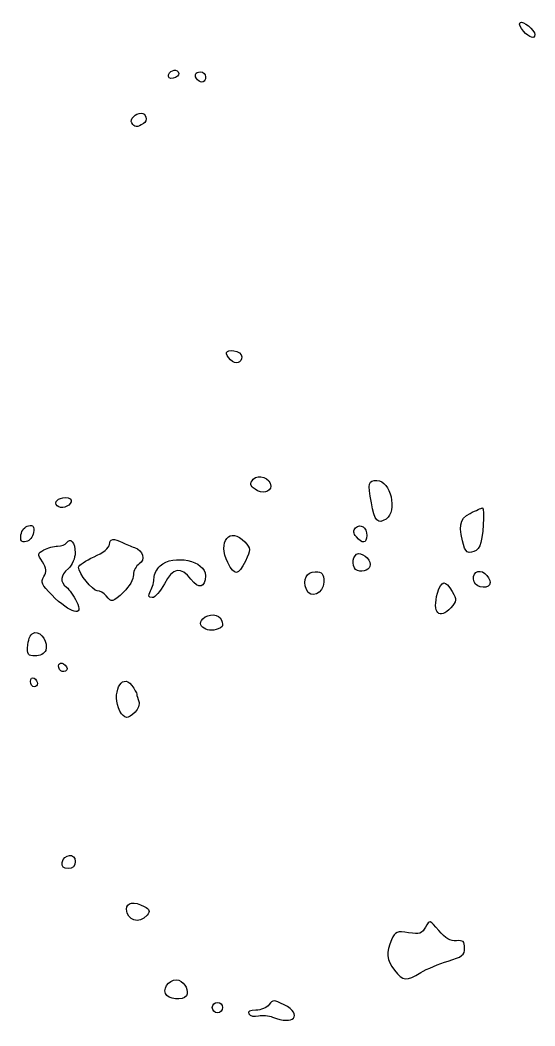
# Model space of a CAD drawing. Header units: centimetres. Extents: x -9 to 9, y -13.5 to 12.3.
# Drawn here: x -4.244 to -2.05, y -4.803 to -0.517 of the extents above; entities that cross this region are included whole.
import ezdxf

# ---------------------------------------------------------------- set-up
doc = ezdxf.new("R2010")
doc.units = ezdxf.units.CM
doc.header["$MEASUREMENT"] = 0
doc.layers.add('Layer 1', color=7, linetype='Continuous')

msp = doc.modelspace()

# ---------------------------------------------------------------- linework, layer by layer
at = {"layer": 'Layer 1'}
for points, knots in [([(-2.04955, -0.57919), (-2.04955, -0.55961), (-2.10204, -0.51735), (-2.11288, -0.5282), (-2.11288, -0.5282), (-2.11827, -0.5336), (-2.11178, -0.55005), (-2.09847, -0.56477), (-2.09847, -0.56477), (-2.07291, -0.59302), (-2.04955, -0.5999), (-2.04955, -0.57919)], [0, 0, 0, 0, 0.25, 0.25, 0.25, 0.25, 0.5, 0.5, 0.5, 0.5, 1, 1, 1, 1]), ([(-3.56742, -0.74501), (-3.57127, -0.72351), (-3.60308, -0.72722), (-3.61069, -0.75007), (-3.61069, -0.75007), (-3.61489, -0.76268), (-3.60783, -0.76792), (-3.59102, -0.76468), (-3.59102, -0.76468), (-3.5766, -0.76191), (-3.56598, -0.75305), (-3.56741, -0.74501), (-3.56741, -0.74501), (-3.56741, -0.74501), (-3.56742, -0.74501), (-3.56742, -0.74501)], [0, 0, 0, 0, 0.2, 0.2, 0.2, 0.2, 0.4, 0.4, 0.4, 0.4, 0.6, 0.6, 0.6, 0.6, 1, 1, 1, 1]), ([(-3.45311, -0.75962), (-3.45311, -0.74756), (-3.46298, -0.7377), (-3.47503, -0.7377), (-3.47503, -0.7377), (-3.49785, -0.7377), (-3.50403, -0.75498), (-3.48721, -0.7718), (-3.48721, -0.7718), (-3.47039, -0.78861), (-3.45311, -0.78244), (-3.45311, -0.75962)], [0, 0, 0, 0, 0.25, 0.25, 0.25, 0.25, 0.5, 0.5, 0.5, 0.5, 1, 1, 1, 1]), ([(-3.71785, -0.95834), (-3.69879, -0.94627), (-3.70624, -0.91282), (-3.72789, -0.91331), (-3.72789, -0.91331), (-3.75192, -0.91384), (-3.77744, -0.9404), (-3.76823, -0.95529), (-3.76823, -0.95529), (-3.75623, -0.9747), (-3.74478, -0.9754), (-3.71785, -0.95833), (-3.71785, -0.95833), (-3.71785, -0.95833), (-3.71785, -0.95834), (-3.71785, -0.95834)], [0, 0, 0, 0, 0.2, 0.2, 0.2, 0.2, 0.4, 0.4, 0.4, 0.4, 0.6, 0.6, 0.6, 0.6, 1, 1, 1, 1]), ([(-3.29919, -1.95151), (-3.29919, -1.94012), (-3.31399, -1.9287), (-3.33207, -1.92613), (-3.33207, -1.92613), (-3.36827, -1.92096), (-3.37466, -1.93717), (-3.34723, -1.9646), (-3.34723, -1.9646), (-3.32536, -1.98647), (-3.29918, -1.97933), (-3.29918, -1.9515), (-3.29918, -1.9515), (-3.29918, -1.9515), (-3.29919, -1.95151), (-3.29919, -1.95151)], [0, 0, 0, 0, 0.2, 0.2, 0.2, 0.2, 0.4, 0.4, 0.4, 0.4, 0.6, 0.6, 0.6, 0.6, 1, 1, 1, 1]), ([(-3.17502, -2.5028), (-3.17502, -2.46955), (-3.22906, -2.44867), (-3.24996, -2.47385), (-3.24996, -2.47385), (-3.26579, -2.49292), (-3.26456, -2.49989), (-3.24248, -2.51604), (-3.24248, -2.51604), (-3.2136, -2.53716), (-3.17503, -2.52959), (-3.17503, -2.5028), (-3.17503, -2.5028), (-3.17503, -2.5028), (-3.17502, -2.5028), (-3.17502, -2.5028)], [0, 0, 0, 0, 0.2, 0.2, 0.2, 0.2, 0.4, 0.4, 0.4, 0.4, 0.6, 0.6, 0.6, 0.6, 1, 1, 1, 1]), ([(-2.68385, -2.64315), (-2.6338, -2.61018), (-2.66492, -2.47895), (-2.72279, -2.47895), (-2.72279, -2.47895), (-2.75969, -2.47895), (-2.76195, -2.48803), (-2.74638, -2.57391), (-2.74638, -2.57391), (-2.73235, -2.65129), (-2.71887, -2.66623), (-2.68385, -2.64315)], [0, 0, 0, 0, 0.25, 0.25, 0.25, 0.25, 0.5, 0.5, 0.5, 0.5, 1, 1, 1, 1]), ([(-4.02658, -2.5703), (-4.02305, -2.5597), (-4.03291, -2.55203), (-4.05008, -2.55203), (-4.05008, -2.55203), (-4.08204, -2.55203), (-4.10128, -2.57111), (-4.08536, -2.58704), (-4.08536, -2.58704), (-4.07065, -2.60174), (-4.03352, -2.5912), (-4.02657, -2.5703), (-4.02657, -2.5703), (-4.02657, -2.5703), (-4.02658, -2.5703), (-4.02658, -2.5703)], [0, 0, 0, 0, 0.2, 0.2, 0.2, 0.2, 0.4, 0.4, 0.4, 0.4, 0.6, 0.6, 0.6, 0.6, 1, 1, 1, 1]), ([(-2.28431, -2.75763), (-2.2706, -2.73202), (-2.26213, -2.5959), (-2.27424, -2.5959), (-2.27424, -2.5959), (-2.27703, -2.5959), (-2.30023, -2.60634), (-2.32582, -2.6191), (-2.32582, -2.6191), (-2.37259, -2.64244), (-2.37771, -2.67541), (-2.34889, -2.76763), (-2.34889, -2.76763), (-2.3402, -2.79545), (-2.30133, -2.78943), (-2.28432, -2.75763), (-2.28432, -2.75763), (-2.28432, -2.75763), (-2.28431, -2.75763), (-2.28431, -2.75763)], [0, 0, 0, 0, 0.1666667, 0.1666667, 0.1666667, 0.1666667, 0.3333333, 0.3333333, 0.3333333, 0.3333333, 0.5, 0.5, 0.5, 0.5, 0.6666667, 0.6666667, 0.6666667, 0.6666667, 1, 1, 1, 1]), ([(-4.18647, -2.7004), (-4.18272, -2.67405), (-4.18767, -2.66751), (-4.20839, -2.67146), (-4.20839, -2.67146), (-4.22326, -2.67428), (-4.23731, -2.69169), (-4.24, -2.7106), (-4.24, -2.7106), (-4.24375, -2.73695), (-4.2388, -2.74348), (-4.21808, -2.73953), (-4.21808, -2.73953), (-4.20321, -2.73671), (-4.18916, -2.7193), (-4.18647, -2.7004)], [0, 0, 0, 0, 0.2, 0.2, 0.2, 0.2, 0.4, 0.4, 0.4, 0.4, 0.6, 0.6, 0.6, 0.6, 1, 1, 1, 1]), ([(-3.28374, -2.822), (-3.26057, -2.77317), (-3.26068, -2.76883), (-3.2859, -2.74097), (-3.2859, -2.74097), (-3.34796, -2.67239), (-3.40421, -2.74038), (-3.35851, -2.82875), (-3.35851, -2.82875), (-3.32859, -2.88661), (-3.31376, -2.88527), (-3.28373, -2.822), (-3.28373, -2.822), (-3.28373, -2.822), (-3.28374, -2.822), (-3.28374, -2.822)], [0, 0, 0, 0, 0.2, 0.2, 0.2, 0.2, 0.4, 0.4, 0.4, 0.4, 0.6, 0.6, 0.6, 0.6, 1, 1, 1, 1]), ([(-2.76627, -2.71367), (-2.76627, -2.67846), (-2.79277, -2.66038), (-2.81369, -2.68131), (-2.81369, -2.68131), (-2.82481, -2.69242), (-2.82392, -2.70348), (-2.81063, -2.7195), (-2.81063, -2.7195), (-2.78509, -2.75028), (-2.76627, -2.74781), (-2.76627, -2.71368), (-2.76627, -2.71368), (-2.76627, -2.71368), (-2.76627, -2.71367), (-2.76627, -2.71367)], [0, 0, 0, 0, 0.2, 0.2, 0.2, 0.2, 0.4, 0.4, 0.4, 0.4, 0.6, 0.6, 0.6, 0.6, 1, 1, 1, 1]), ([(-4.00303, -2.99418), (-4.01464, -2.97091), (-4.03387, -2.9438), (-4.04576, -2.93393), (-4.04576, -2.93393), (-4.07521, -2.90949), (-4.07291, -2.88525), (-4.03815, -2.85379), (-4.03815, -2.85379), (-4.02207, -2.83924), (-4.00892, -2.80901), (-4.00892, -2.78662), (-4.00892, -2.78662), (-4.00892, -2.74355), (-4.02988, -2.71896), (-4.04531, -2.74394), (-4.04531, -2.74394), (-4.05036, -2.75211), (-4.06769, -2.75879), (-4.08382, -2.75879), (-4.08382, -2.75879), (-4.09995, -2.75879), (-4.12632, -2.76583), (-4.14242, -2.77445), (-4.14242, -2.77445), (-4.16978, -2.7891), (-4.17018, -2.79242), (-4.14854, -2.82544), (-4.14854, -2.82544), (-4.13015, -2.85351), (-4.12892, -2.86642), (-4.14259, -2.8883), (-4.14259, -2.8883), (-4.15726, -2.9118), (-4.15232, -2.9233), (-4.10884, -2.96678), (-4.10884, -2.96678), (-4.02838, -3.04724), (-3.96889, -3.06265), (-4.00304, -2.99418), (-4.00304, -2.99418), (-4.00304, -2.99418), (-4.00303, -2.99418), (-4.00303, -2.99418)], [0, 0, 0, 0, 0.0833333, 0.0833333, 0.0833333, 0.0833333, 0.1666667, 0.1666667, 0.1666667, 0.1666667, 0.25, 0.25, 0.25, 0.25, 0.3333333, 0.3333333, 0.3333333, 0.3333333, 0.4166667, 0.4166667, 0.4166667, 0.4166667, 0.5, 0.5, 0.5, 0.5, 0.5833333, 0.5833333, 0.5833333, 0.5833333, 0.6666667, 0.6666667, 0.6666667, 0.6666667, 0.75, 0.75, 0.75, 0.75, 0.8333333, 0.8333333, 0.8333333, 0.8333333, 1, 1, 1, 1]), ([(-3.80144, -2.95337), (-3.77889, -2.93177), (-3.76045, -2.89921), (-3.76045, -2.88102), (-3.76045, -2.88102), (-3.76045, -2.86283), (-3.74957, -2.84185), (-3.73627, -2.83441), (-3.73627, -2.83441), (-3.7071, -2.81809), (-3.71922, -2.77627), (-3.75647, -2.76471), (-3.75647, -2.76471), (-3.77072, -2.76029), (-3.7938, -2.75057), (-3.80776, -2.74312), (-3.80776, -2.74312), (-3.84465, -2.72342), (-3.86277, -2.72645), (-3.86277, -2.75232), (-3.86277, -2.75232), (-3.86277, -2.76522), (-3.89123, -2.78765), (-3.92854, -2.80416), (-3.92854, -2.80416), (-3.96471, -2.82016), (-3.99431, -2.84015), (-3.99431, -2.84858), (-3.99431, -2.84858), (-3.99431, -2.87426), (-3.93511, -2.94881), (-3.91472, -2.94881), (-3.91472, -2.94881), (-3.90419, -2.94881), (-3.88739, -2.95868), (-3.87739, -2.97073), (-3.87739, -2.97073), (-3.85314, -2.99994), (-3.84909, -2.99902), (-3.80146, -2.95338), (-3.80146, -2.95338), (-3.80146, -2.95338), (-3.80144, -2.95337), (-3.80144, -2.95337)], [0, 0, 0, 0, 0.0833333, 0.0833333, 0.0833333, 0.0833333, 0.1666667, 0.1666667, 0.1666667, 0.1666667, 0.25, 0.25, 0.25, 0.25, 0.3333333, 0.3333333, 0.3333333, 0.3333333, 0.4166667, 0.4166667, 0.4166667, 0.4166667, 0.5, 0.5, 0.5, 0.5, 0.5833333, 0.5833333, 0.5833333, 0.5833333, 0.6666667, 0.6666667, 0.6666667, 0.6666667, 0.75, 0.75, 0.75, 0.75, 0.8333333, 0.8333333, 0.8333333, 0.8333333, 1, 1, 1, 1]), ([(-2.75145, -2.83727), (-2.75145, -2.81155), (-2.79073, -2.78134), (-2.80927, -2.7928), (-2.80927, -2.7928), (-2.83051, -2.80593), (-2.82839, -2.85518), (-2.80625, -2.8629), (-2.80625, -2.8629), (-2.77985, -2.87211), (-2.75144, -2.8588), (-2.75144, -2.83726), (-2.75144, -2.83726), (-2.75144, -2.83726), (-2.75145, -2.83727), (-2.75145, -2.83727)], [0, 0, 0, 0, 0.2, 0.2, 0.2, 0.2, 0.4, 0.4, 0.4, 0.4, 0.6, 0.6, 0.6, 0.6, 1, 1, 1, 1]), ([(-3.62892, -2.91956), (-3.5936, -2.85032), (-3.55623, -2.84384), (-3.51542, -2.89986), (-3.51542, -2.89986), (-3.48372, -2.94338), (-3.45353, -2.93588), (-3.45353, -2.8845), (-3.45353, -2.8845), (-3.45353, -2.82038), (-3.5894, -2.7911), (-3.64719, -2.84276), (-3.64719, -2.84276), (-3.66126, -2.85533), (-3.67277, -2.87819), (-3.67277, -2.89355), (-3.67277, -2.89355), (-3.67277, -2.90891), (-3.67958, -2.9342), (-3.6879, -2.94975), (-3.6879, -2.94975), (-3.69976, -2.97192), (-3.69825, -2.97803), (-3.68089, -2.97803), (-3.68089, -2.97803), (-3.66871, -2.97803), (-3.64533, -2.95172), (-3.62892, -2.91957), (-3.62892, -2.91957), (-3.62892, -2.91957), (-3.62892, -2.91956), (-3.62892, -2.91956)], [0, 0, 0, 0, 0.1111111, 0.1111111, 0.1111111, 0.1111111, 0.2222222, 0.2222222, 0.2222222, 0.2222222, 0.3333333, 0.3333333, 0.3333333, 0.3333333, 0.4444444, 0.4444444, 0.4444444, 0.4444444, 0.5555556, 0.5555556, 0.5555556, 0.5555556, 0.6666667, 0.6666667, 0.6666667, 0.6666667, 0.7777778, 0.7777778, 0.7777778, 0.7777778, 1, 1, 1, 1]), ([(-2.9493, -2.91225), (-2.9493, -2.87529), (-2.95501, -2.8684), (-2.98564, -2.8684), (-2.98564, -2.8684), (-3.02338, -2.8684), (-3.03993, -2.90102), (-3.02368, -2.94336), (-3.02368, -2.94336), (-3.00747, -2.98562), (-2.9493, -2.96128), (-2.9493, -2.91225)], [0, 0, 0, 0, 0.25, 0.25, 0.25, 0.25, 0.5, 0.5, 0.5, 0.5, 1, 1, 1, 1]), ([(-2.24026, -2.91404), (-2.24026, -2.90297), (-2.2504, -2.88549), (-2.2628, -2.87519), (-2.2628, -2.87519), (-2.29058, -2.85214), (-2.32168, -2.87674), (-2.30843, -2.91127), (-2.30843, -2.91127), (-2.2976, -2.93949), (-2.24026, -2.94182), (-2.24026, -2.91404)], [0, 0, 0, 0, 0.25, 0.25, 0.25, 0.25, 0.5, 0.5, 0.5, 0.5, 1, 1, 1, 1]), ([(-2.40759, -3.02087), (-2.38282, -2.9935), (-2.38226, -2.98703), (-2.40167, -2.95244), (-2.40167, -2.95244), (-2.4305, -2.90108), (-2.44858, -2.90294), (-2.46464, -2.95892), (-2.46464, -2.95892), (-2.48844, -3.04191), (-2.45727, -3.07576), (-2.40759, -3.02086), (-2.40759, -3.02086), (-2.40759, -3.02086), (-2.40759, -3.02087), (-2.40759, -3.02087)], [0, 0, 0, 0, 0.2, 0.2, 0.2, 0.2, 0.4, 0.4, 0.4, 0.4, 0.6, 0.6, 0.6, 0.6, 1, 1, 1, 1]), ([(-3.38228, -3.10107), (-3.37928, -3.09841), (-3.38072, -3.08606), (-3.38548, -3.07365), (-3.38548, -3.07365), (-3.39572, -3.04697), (-3.44052, -3.04394), (-3.46486, -3.06828), (-3.46486, -3.06828), (-3.50196, -3.10539), (-3.42254, -3.13691), (-3.38228, -3.10106), (-3.38228, -3.10106), (-3.38228, -3.10106), (-3.38228, -3.10107), (-3.38228, -3.10107)], [0, 0, 0, 0, 0.2, 0.2, 0.2, 0.2, 0.4, 0.4, 0.4, 0.4, 0.6, 0.6, 0.6, 0.6, 1, 1, 1, 1]), ([(-4.13479, -3.20351), (-4.12226, -3.17084), (-4.15248, -3.12155), (-4.18166, -3.12707), (-4.18166, -3.12707), (-4.19744, -3.13005), (-4.20789, -3.14871), (-4.21083, -3.17911), (-4.21083, -3.17911), (-4.21487, -3.22092), (-4.2112, -3.22649), (-4.17951, -3.22649), (-4.17951, -3.22649), (-4.15976, -3.22649), (-4.13964, -3.21615), (-4.13479, -3.20351)], [0, 0, 0, 0, 0.2, 0.2, 0.2, 0.2, 0.4, 0.4, 0.4, 0.4, 0.6, 0.6, 0.6, 0.6, 1, 1, 1, 1]), ([(-4.05147, -3.26599), (-4.07023, -3.24723), (-4.08925, -3.26173), (-4.07537, -3.2842), (-4.07537, -3.2842), (-4.06999, -3.29291), (-4.05889, -3.29589), (-4.05071, -3.29083), (-4.05071, -3.29083), (-4.04073, -3.28466), (-4.04098, -3.27648), (-4.05148, -3.26599), (-4.05148, -3.26599), (-4.05148, -3.26599), (-4.05147, -3.26599), (-4.05147, -3.26599)], [0, 0, 0, 0, 0.2, 0.2, 0.2, 0.2, 0.4, 0.4, 0.4, 0.4, 0.6, 0.6, 0.6, 0.6, 1, 1, 1, 1]), ([(-3.7534, -3.46574), (-3.74031, -3.45264), (-3.73326, -3.43237), (-3.73774, -3.42069), (-3.73774, -3.42069), (-3.74222, -3.40901), (-3.7461, -3.39506), (-3.74635, -3.38969), (-3.74635, -3.38969), (-3.74662, -3.38432), (-3.75627, -3.36744), (-3.76782, -3.35218), (-3.76782, -3.35218), (-3.81178, -3.29411), (-3.85643, -3.39032), (-3.81845, -3.46127), (-3.81845, -3.46127), (-3.79998, -3.49577), (-3.7845, -3.49684), (-3.7534, -3.46575), (-3.7534, -3.46575), (-3.7534, -3.46575), (-3.7534, -3.46574), (-3.7534, -3.46574)], [0, 0, 0, 0, 0.1428571, 0.1428571, 0.1428571, 0.1428571, 0.2857143, 0.2857143, 0.2857143, 0.2857143, 0.4285714, 0.4285714, 0.4285714, 0.4285714, 0.5714286, 0.5714286, 0.5714286, 0.5714286, 0.7142857, 0.7142857, 0.7142857, 0.7142857, 1, 1, 1, 1]), ([(-4.16981, -3.34427), (-4.16981, -3.3367), (-4.17639, -3.32645), (-4.18443, -3.32148), (-4.18443, -3.32148), (-4.19247, -3.31653), (-4.19905, -3.32271), (-4.19905, -3.33523), (-4.19905, -3.33523), (-4.19905, -3.34776), (-4.19247, -3.35802), (-4.18443, -3.35802), (-4.18443, -3.35802), (-4.17639, -3.35802), (-4.16981, -3.35183), (-4.16981, -3.34427)], [0, 0, 0, 0, 0.2, 0.2, 0.2, 0.2, 0.4, 0.4, 0.4, 0.4, 0.6, 0.6, 0.6, 0.6, 1, 1, 1, 1]), ([(-4.00869, -4.10222), (-4.00869, -4.06476), (-4.05707, -4.06901), (-4.0644, -4.10712), (-4.0644, -4.10712), (-4.06778, -4.12466), (-4.0599, -4.13253), (-4.03899, -4.13253), (-4.03899, -4.13253), (-4.01807, -4.13253), (-4.00869, -4.12315), (-4.00869, -4.10223), (-4.00869, -4.10223), (-4.00869, -4.10223), (-4.00869, -4.10222), (-4.00869, -4.10222)], [0, 0, 0, 0, 0.2, 0.2, 0.2, 0.2, 0.4, 0.4, 0.4, 0.4, 0.6, 0.6, 0.6, 0.6, 1, 1, 1, 1]), ([(-3.70278, -4.33085), (-3.68893, -4.31416), (-3.69131, -4.30679), (-3.71465, -4.29431), (-3.71465, -4.29431), (-3.75855, -4.27081), (-3.78963, -4.27544), (-3.78963, -4.30547), (-3.78963, -4.30547), (-3.78963, -4.35476), (-3.7357, -4.37052), (-3.70278, -4.33085)], [0, 0, 0, 0, 0.25, 0.25, 0.25, 0.25, 0.5, 0.5, 0.5, 0.5, 1, 1, 1, 1]), ([(-2.64749, -4.56578), (-2.68214, -4.52173), (-2.68519, -4.49038), (-2.66019, -4.43551), (-2.66019, -4.43551), (-2.64444, -4.40094), (-2.63683, -4.39781), (-2.58767, -4.40567), (-2.58767, -4.40567), (-2.54102, -4.41313), (-2.53014, -4.40956), (-2.51544, -4.38212), (-2.51544, -4.38212), (-2.49814, -4.34979), (-2.49813, -4.34979), (-2.4588, -4.3969), (-2.4588, -4.3969), (-2.43123, -4.42993), (-2.40892, -4.44285), (-2.3842, -4.44011), (-2.3842, -4.44011), (-2.35565, -4.43697), (-2.34893, -4.44288), (-2.34893, -4.47121), (-2.34893, -4.47121), (-2.34893, -4.50044), (-2.36051, -4.5096), (-2.41908, -4.52667), (-2.41908, -4.52667), (-2.45766, -4.53792), (-2.51028, -4.55996), (-2.53601, -4.57565), (-2.53601, -4.57565), (-2.5973, -4.61302), (-2.61131, -4.61178), (-2.6475, -4.56577), (-2.6475, -4.56577), (-2.6475, -4.56577), (-2.64749, -4.56578), (-2.64749, -4.56578)], [0, 0, 0, 0, 0.0909091, 0.0909091, 0.0909091, 0.0909091, 0.1818182, 0.1818182, 0.1818182, 0.1818182, 0.2727273, 0.2727273, 0.2727273, 0.2727273, 0.3636364, 0.3636364, 0.3636364, 0.3636364, 0.4545455, 0.4545455, 0.4545455, 0.4545455, 0.5454545, 0.5454545, 0.5454545, 0.5454545, 0.6363636, 0.6363636, 0.6363636, 0.6363636, 0.7272727, 0.7272727, 0.7272727, 0.7272727, 0.8181818, 0.8181818, 0.8181818, 0.8181818, 1, 1, 1, 1]), ([(-3.53511, -4.67498), (-3.52291, -4.65525), (-3.54057, -4.61873), (-3.56725, -4.60849), (-3.56725, -4.60849), (-3.59735, -4.59694), (-3.63595, -4.63524), (-3.62444, -4.66523), (-3.62444, -4.66523), (-3.61498, -4.68989), (-3.54878, -4.69712), (-3.5351, -4.67499), (-3.5351, -4.67499), (-3.5351, -4.67499), (-3.53511, -4.67498), (-3.53511, -4.67498)], [0, 0, 0, 0, 0.2, 0.2, 0.2, 0.2, 0.4, 0.4, 0.4, 0.4, 0.6, 0.6, 0.6, 0.6, 1, 1, 1, 1]), ([(-3.38083, -4.72482), (-3.38083, -4.71276), (-3.3907, -4.7029), (-3.40275, -4.7029), (-3.40275, -4.7029), (-3.41481, -4.7029), (-3.42467, -4.71276), (-3.42467, -4.72482), (-3.42467, -4.72482), (-3.42467, -4.73688), (-3.4148, -4.74674), (-3.40275, -4.74674), (-3.40275, -4.74674), (-3.39069, -4.74674), (-3.38083, -4.73687), (-3.38083, -4.72482)], [0, 0, 0, 0, 0.2, 0.2, 0.2, 0.2, 0.4, 0.4, 0.4, 0.4, 0.6, 0.6, 0.6, 0.6, 1, 1, 1, 1]), ([(-3.16736, -4.76543), (-3.18344, -4.75872), (-3.21067, -4.75642), (-3.22788, -4.76032), (-3.22788, -4.76032), (-3.24509, -4.76421), (-3.26357, -4.76031), (-3.26894, -4.75162), (-3.26894, -4.75162), (-3.27502, -4.74178), (-3.2638, -4.73582), (-3.23926, -4.73582), (-3.23926, -4.73582), (-3.21757, -4.73582), (-3.19204, -4.72518), (-3.18253, -4.71218), (-3.18253, -4.71218), (-3.16662, -4.69042), (-3.16155, -4.69045), (-3.1188, -4.71271), (-3.1188, -4.71271), (-3.03529, -4.7559), (-3.07832, -4.80274), (-3.16736, -4.76557), (-3.16736, -4.76557), (-3.16736, -4.76557), (-3.16736, -4.76543), (-3.16736, -4.76543)], [0, 0, 0, 0, 0.125, 0.125, 0.125, 0.125, 0.25, 0.25, 0.25, 0.25, 0.375, 0.375, 0.375, 0.375, 0.5, 0.5, 0.5, 0.5, 0.625, 0.625, 0.625, 0.625, 0.75, 0.75, 0.75, 0.75, 1, 1, 1, 1])]:
    msp.add_open_spline(points, degree=3, knots=knots, dxfattribs=at)

doc.saveas('drawing.dxf')
